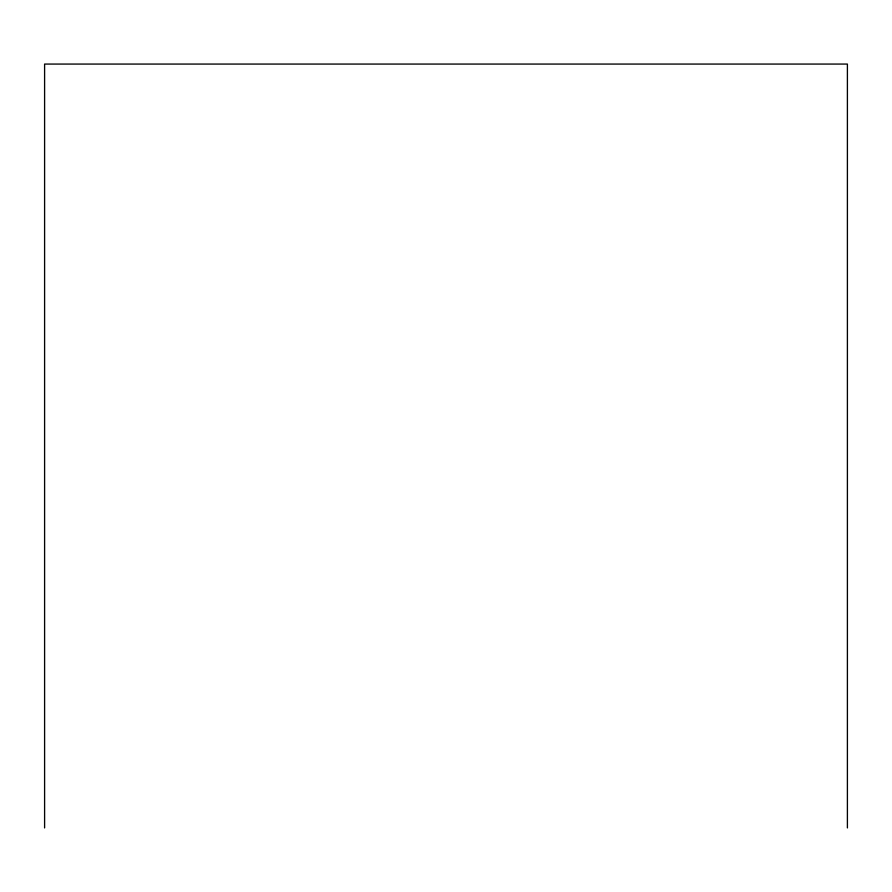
<?xml version="1.0" encoding="UTF-8"?>
<svg xmlns="http://www.w3.org/2000/svg" width="892" height="892" viewBox="0 0 892 892"><rect width="100%" height="100%" fill="white"/><g stroke="black" fill="none" stroke-linecap="round" stroke-linejoin="round"><path stroke-width="1.34" d="M847.4 827.932L847.4 64.068L44.6 64.068L44.6 827.932"/></g></svg>
